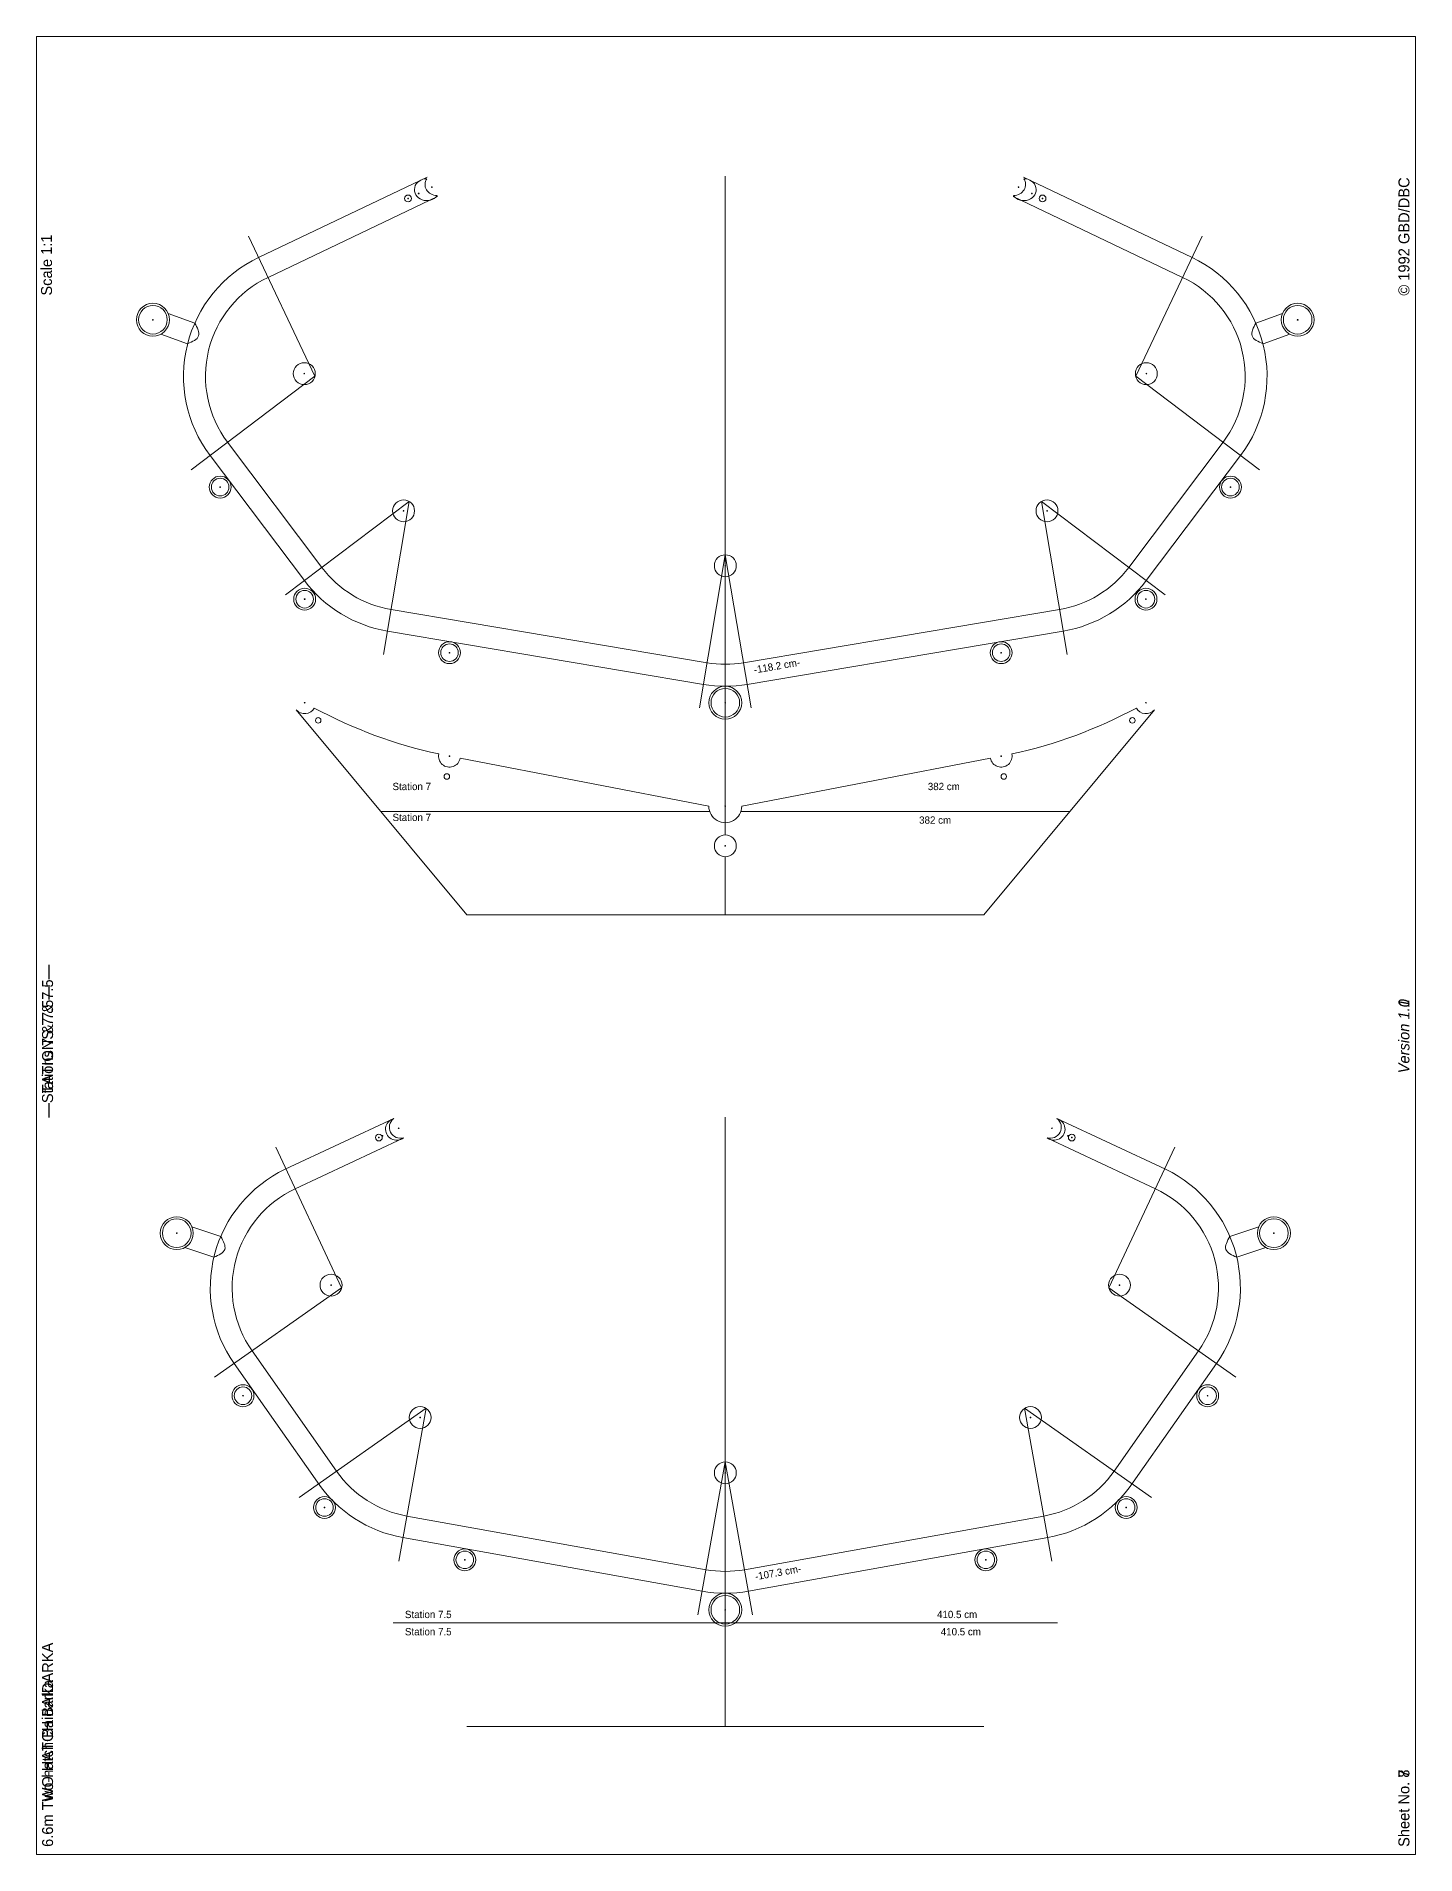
# Model space of a CAD drawing. Header units: centimetres. Extents: x -40 to 40, y -14 to 91.
import ezdxf

# ---------------------------------------------------------------- set-up
doc = ezdxf.new("R2010")
doc.units = ezdxf.units.CM
for name, color, linetype in [('Centers', 7, 'Continuous'), ('Layer1', 7, 'Continuous'), ('Plan', 7, 'Continuous'), ('Station 7', 7, 'Continuous'), ('Station 7.5', 7, 'Continuous'), ('Text', 7, 'Continuous')]:
    doc.layers.add(name, color=color, linetype=linetype)

msp = doc.modelspace()

# ---------------------------------------------------------------- linework, layer by layer
at = {"layer": 'Centers', "color": 7, "lineweight": 9}
for p, q in [((-0.0396875933645082, 44.75266351460731), (-0.0396875933645082, 82.94290625000001)), ((-0.0396875933645082, -6.933406249999988), (-0.0396875933645082, 28.38194900648608))]:
    msp.add_line(p, q, dxfattribs=at)
for centre, radius in [((-18.44113940132948, 81.64874684550557), 0.0199999999999996), ((-17.82764134008381, 81.9404991220588), 0.0199999999999996), ((-33.23968714716414, 74.6176632450751), 0.0200000000000031), ((-24.46286897345662, 71.49499251839963), 0.0199999999999996), ((-29.33968714716414, 64.9176632450751), 0.0200000000000031), ((-18.70166540952827, 63.53940702310749), 0.0199999999999996), ((-0.0396871893992079, 60.35766324507517), 0.02), ((-24.43968714716414, 58.4176632450751), 0.0199999999999996), ((-16.03968714716414, 55.3176632450751), 0.0199999999999996), ((-24.43968714716414, 52.4176632450751), 0.0199999999999996), ((-0.03968714716414, 52.41766324507511), 0.02), ((-16.03968714716414, 49.3176632450751), 0.0199999999999996), ((-0.03968714716414, 46.41766324507511), 0.02), ((-0.0396875933645095, 44.11766351460731), 0.02), ((-18.98780094143594, 27.74694900648608), 0.0199999999999996), ((-20.13741944003574, 27.20933697763011), 0.0199999999999996), ((-19.91720323133281, 27.31228650883898), 0.0199999999999996), ((-31.86086527612655, 21.66407902801905), 0.8300000000000018), ((-31.86086527612655, 21.66407902801905), 0.0199999999999996), ((-22.90954299590144, 18.65328199254176), 0.0199999999999996), ((-28.01787330873983, 12.24163947148094), 0.509999999999998), ((-28.01787330873983, 12.24163947148094), 0.0199999999999996), ((-17.74176928071465, 10.98013389858521), 0.0199999999999996), ((-0.0396874857465568, 7.771713126369885), 0.02), ((-23.2916937255897, 5.763333498906244), 0.5100000000000016), ((-23.2916937255897, 5.763333498906244), 0.0199999999999996), ((-15.15263748648722, 2.726271868097755), 0.5099999999999998), ((-15.15263748648722, 2.726271868097755), 0.0199999999999996), ((-0.0396875933645082, -0.1682868736302077), 0.83), ((-0.0396875933645082, -0.1682868736302077), 0.02)]:
    msp.add_circle(centre, radius, dxfattribs=at)
at = {"layer": 'Centers', "color": 7, "lineweight": 9, "extrusion": (0, 0, -1)}
for centre, radius in [((-17.74826615335479, 81.9404991220588), 0.0199999999999996), ((-18.36176421460047, 81.64874684550558), 0.0199999999999996), ((-33.16031196043512, 74.6176632450751), 0.0200000000000031), ((-24.38349378672761, 71.49499251839964), 0.0199999999999996), ((-29.26031196043512, 64.91766324507512), 0.0199999999999996), ((-18.62229022279925, 63.53940702310749), 0.0199999999999996), ((-24.36031196043512, 58.41766324507511), 0.0199999999999996), ((-15.96031196043512, 55.31766324507511), 0.0199999999999996), ((-24.36031196043512, 52.41766324507511), 0.0199999999999996), ((-15.96031196043512, 49.31766324507511), 0.0199999999999996), ((-18.90842575470693, 27.74694900648608), 0.0199999999999996), ((-19.83782804460379, 27.31228650883898), 0.0199999999999996), ((-20.05804425330672, 27.20933697763011), 0.0199999999999996), ((-31.78149008939754, 21.66407902801905), 0.8299999999999983), ((-31.78149008939754, 21.66407902801905), 0.8299999999999983), ((-31.78149008939754, 21.66407902801905), 0.0199999999999996), ((-22.83016780917242, 18.65328199254176), 0.0199999999999996), ((-27.93849812201082, 12.24163947148094), 0.5100000000000016), ((-27.93849812201082, 12.24163947148094), 0.5100000000000016), ((-27.93849812201082, 12.24163947148094), 0.0200000000000031), ((-17.66239409398563, 10.98013389858521), 0.0199999999999996), ((-23.21231853886068, 5.763333498906244), 0.5100000000000016), ((-23.21231853886068, 5.763333498906244), 0.5100000000000016), ((-23.21231853886068, 5.763333498906244), 0.0199999999999996), ((-15.07326229975821, 2.726271868097755), 0.509999999999998), ((-15.07326229975821, 2.726271868097755), 0.509999999999998), ((-15.07326229975821, 2.726271868097755), 0.0199999999999996)]:
    msp.add_circle(centre, radius, dxfattribs=at)
at = {"layer": 'Layer1', "color": 7, "lineweight": 9}
for p, q in [((-40.005, 91.04709375), (40.005, 91.04709375)), ((-40.005, -14.36290625000001), (-40.005, 91.04709375)), ((40.005, 91.04709375), (40.005, -14.36290625000001)), ((40.005, -14.36290625000001), (-40.005, -14.36290625000001))]:
    msp.add_line(p, q, dxfattribs=at)
for points, knots in [([(-30.81380795012831, 74.42856206489658), (-30.66873194905533, 74.15273472201709), (-30.37973628142474, 73.60327852997519), (-30.94692995308111, 73.35304901099359), (-31.22939205629406, 73.22843486286479)], [0, 0, 0, 0, 0.5020006087372534, 1, 1, 1, 1]), ([(30.73443276339929, 74.42856206489657), (30.58935676232631, 74.15273472201709), (30.30036109469572, 73.60327852997519), (30.86755476635209, 73.35304901099359), (31.15001686956504, 73.22843486286479)], [0, 0, 0, 0, 0.5020006087372534, 1, 1, 1, 1]), ([(-29.30704727233732, 21.47505414158413), (-29.15808984028452, 21.20191680442333), (-28.86092690553917, 20.65702091315647), (-29.42444112791581, 20.39822519672629), (-29.70548529203169, 20.26915476174395)], [0, 0, 0, 0, 0.5012651802636477, 1, 1, 1, 1]), ([(29.2276720856083, 21.47505414158413), (29.0787146535555, 21.20191680442333), (28.78155171881016, 20.65702091315646), (29.34506594118679, 20.39822519672629), (29.62611010530268, 20.26915476174394)], [0, 0, 0, 0, 0.5012651802636477, 1, 1, 1, 1])]:
    msp.add_open_spline(points, degree=3, knots=knots, dxfattribs=at)
at = {"layer": 'Plan', "color": 7, "lineweight": 9}
for centre, radius in [((-23.65375, 51.3920382450751), 0.1599999999999966), ((-16.1925, 48.1376632450751), 0.1600000000000001), ((-0.0396875933645095, 44.11766351460731), 0.6349999999999999)]:
    msp.add_circle(centre, radius, dxfattribs=at)
at = {"layer": 'Plan', "color": 7, "lineweight": 9, "extrusion": (0, 0, -1)}
for centre, radius in [((-23.57437481327099, 51.39203824507511), 0.1600000000000001), ((-16.11312481327098, 48.13766324507511), 0.1599999999999984)]:
    msp.add_circle(centre, radius, dxfattribs=at)
at = {"layer": 'Station 7', "color": 7, "lineweight": 9}
for p, q in [((-27.11348776460459, 78.22771215803711), (-17.32776678642226, 82.88136398425877)), ((27.03411257787557, 78.22771215803711), (17.24839159969325, 82.88136398425877)), ((-26.5661115952433, 77.07735500828682), (-16.73162196915238, 81.76144903143762)), ((26.48673640851429, 77.07735500828682), (16.65224678242336, 81.76144903143762)), ((-23.84371588553003, 71.34053867867202), (-27.70222948984804, 79.47145946080322)), ((23.76434069880102, 71.34053867867202), (27.62285430311903, 79.47145946080322)), ((-32.35479866294637, 74.97682528440941), (-30.8138079501283, 74.42856206489657)), ((32.27542347621736, 74.97682528440941), (30.73443276339929, 74.42856206489657)), ((-32.78050592398033, 73.78029976111164), (-31.22939205629406, 73.22843486286479)), ((32.70113073725131, 73.78029976111164), (31.15001686956504, 73.22843486286479)), ((-23.84371588553003, 71.34053867867202), (-31.03042637970854, 65.92286461382976)), ((23.76434069880102, 71.34053867867202), (30.95105119297953, 65.92286461382976)), ((-28.91433940086709, 67.51806864403332), (-23.44260631390763, 60.25964720214835)), ((28.83496421413808, 67.51806864403332), (23.36323112717862, 60.25964720214835)), ((-29.93088981691869, 66.75679241963564), (-24.45673101697504, 59.49515319522059)), ((29.85151463018967, 66.75679241963564), (24.37735583024602, 59.49515319522059)), ((-18.37198279857057, 64.08211723678706), (-25.55869329274908, 58.66444317194479)), ((-18.37198279857057, 64.08211723678706), (-19.86761976963242, 55.20726117875473)), ((18.29260761184155, 64.08211723678706), (25.47931810602007, 58.66444317194479)), ((18.29260761184155, 64.08211723678706), (19.78824458290341, 55.20726117875473)), ((-0.0396869240639558, 60.99266324507511), (-1.535323895125817, 52.11780718704279)), ((-0.0396882626650607, 60.99266324507511), (1.455948708396801, 52.11780718704279)), ((-19.42723777259754, 57.82041324028648), (-1.094942567391488, 54.73095936136854)), ((19.34786258586853, 57.82041324028648), (1.015567380662472, 54.73095936136854)), ((-19.63828876740294, 56.56807244098635), (-1.305992892896332, 53.47861844927441)), ((19.55891358067393, 56.56807244098635), (1.226617706167315, 53.47861844927441)), ((-15.03968759336451, 40.11766324507509), (-24.92798011014586, 52.01171376262374)), ((14.96031240663549, 40.11766324507509), (24.84860492341684, 52.01171376262374)), ((-0.9946871471641398, 46.41766324507511), (-15.41616484222934, 49.19747616070747)), ((0.9153119604351234, 46.41766324507511), (15.33678965550032, 49.19747616070747)), ((-20.02787540023195, 46.11766351460731), (-0.946343179912635, 46.11766351460731)), ((0.8669688855843596, 46.11766351460731), (19.94850021350293, 46.11766351460731)), ((-0.0396875933645082, 40.11766324507509), (-0.0396875933645082, 43.48266351460731)), ((-0.0396875933645082, 40.11766324507509), (-15.03968759336451, 40.11766324507509)), ((-0.0396875933645082, 40.11766324507509), (14.96031240663549, 40.11766324507509))]:
    msp.add_line(p, q, dxfattribs=at)
for centre, radius in [((-17.05505590101647, 82.30790625), 0.0199999999999996), ((-18.44113940132948, 81.64874684550557), 0.1999999999999993), ((-33.23968714716414, 74.6176632450751), 0.9550000000000054), ((-33.23968714716414, 74.6176632450751), 0.8300000000000054), ((-24.46286897345662, 71.49499251839963), 0.6350000000000016), ((-29.33968714716414, 64.9176632450751), 0.6350000000000016), ((-29.33968714716414, 64.9176632450751), 0.5100000000000016), ((29.26031285283586, 64.9176632450751), 0.6350000000000016), ((-18.70166540952827, 63.53940702310749), 0.634999999999998), ((-0.0396871893992079, 60.35766324507517), 0.635), ((-24.43968714716414, 58.4176632450751), 0.6350000000000016), ((-24.43968714716414, 58.4176632450751), 0.5100000000000016), ((-16.03968714716414, 55.3176632450751), 0.6349999999999998), ((-16.03968714716414, 55.3176632450751), 0.5099999999999998), ((-0.03968714716414, 52.41766324507511), 0.955), ((-0.03968714716414, 52.41766324507511), 0.8300000000000001)]:
    msp.add_circle(centre, radius, dxfattribs=at)
at = {"layer": 'Station 7', "color": 7, "lineweight": 9, "extrusion": (0, 0, -1)}
for centre, radius in [((-16.97568071428745, 82.30790625), 0.0199999999999996), ((-18.36176421460047, 81.64874684550558), 0.1999999999999993), ((-18.36176421460047, 81.64874684550557), 0.1999999999999993), ((-33.16031196043512, 74.6176632450751), 0.9549999999999983), ((-33.16031196043512, 74.6176632450751), 0.8300000000000054), ((-24.38349378672761, 71.49499251839963), 0.634999999999998), ((-24.38349378672761, 71.49499251839964), 0.634999999999998), ((-29.26031196043512, 64.91766324507512), 0.6350000000000016), ((-29.26031196043512, 64.9176632450751), 0.5100000000000016), ((-29.26031196043512, 64.91766324507512), 0.5100000000000016), ((-18.62229022279925, 63.53940702310749), 0.634999999999998), ((-18.62229022279925, 63.53940702310749), 0.634999999999998), ((-24.36031196043512, 58.41766324507511), 0.6350000000000016), ((-24.36031196043512, 58.4176632450751), 0.5100000000000016), ((-15.96031196043512, 55.31766324507511), 0.6349999999999998), ((-15.96031196043512, 55.3176632450751), 0.509999999999998)]:
    msp.add_circle(centre, radius, dxfattribs=at)
at = {"layer": 'Station 7', "color": 7, "lineweight": 9}
for centre, radius, start, end in [((-23.84614159851422, 71.34375646120209), 7.619999999999997, 115.3865923189182, 217.0106732336031), ((-23.84371588553003, 71.34053867867202), 6.350000000000015, 115.386592318918, 217.010673233603), ((-18.37198279857058, 64.08211723678706), 6.349999999999995, 217.0106732336031, 260.4341005128774), ((-18.37198279857057, 64.08211723678706), 7.620000000000008, 217.0106732336032, 260.4341005128774), ((-0.0396875933645085, 60.99266335786911), 6.349999999999993, 260.4341005128774, 279.5658994871226), ((-0.0396869240639558, 60.99266324507511), 7.620000000000013, 260.4341005128774, 279.5658895619596), ((-24.43968714716414, 52.4176632450751), 0.6350000000000031, 219.7389328648203, 331.0572305925564), ((10.74266793790336, 76.38644059645141), 27.56705491060378, 282.2300662835888, 298.2828580654576), ((24.36031285283586, 52.4176632450751), 0.635000000000003, 208.9427312520978, 320.1768306881805), ((-16.03968714716414, 49.3176632450751), 0.6350000000000006, 168.4298450583975, 349.0897564003837), ((-0.03968714716414, 46.41766324507511), 0.9549999999999997, 180, 1.03514553343e-05)]:
    msp.add_arc(centre, radius, start, end, dxfattribs=at)
at = {"layer": 'Station 7', "color": 7, "lineweight": 9, "extrusion": (0, 0, -1)}
for centre, radius, start, end in [((-23.7667664117852, 71.34375646120209), 7.620000000000009, 115.3865923189181, 217.0106732336031), ((-23.76676641178521, 71.34375646120209), 7.619999999999997, 115.3865923189182, 217.0106732336031), ((-23.76434069880101, 71.34053867867203), 6.350000000000001, 115.3865923189181, 217.010673233603), ((-23.76434069880102, 71.34053867867202), 6.350000000000016, 115.3865923189181, 217.010673233603), ((-18.29260761184156, 64.08211723678706), 6.349999999999991, 217.0106732336031, 260.4341005128774), ((-18.29260761184155, 64.08211723678706), 7.620000000000004, 217.0106732336032, 260.4341005128774), ((10.82204312463238, 76.38644059645141), 27.56705491060378, 282.2300662835888, 298.2828580654576), ((-15.96031196043512, 49.31766324507511), 0.6350000000000027, 168.4298450583982, 349.0897564003831)]:
    msp.add_arc(centre, radius, start, end, dxfattribs=at)
for centre, start_param, end_param in [((-17.36180493163931, 82.1620301117234), 3.712417653930217, 7.875013539697569), ((-16.74830687039363, 82.45378238827661), 4.733420886107774, 6.854010307519999)]:
    msp.add_ellipse(centre, major_axis=(-0.7113137718988023, 0), ratio=0.8927143337952139, start_param=start_param, end_param=end_param, dxfattribs=at)
at = {"layer": 'Station 7', "color": 7, "lineweight": 9}
for centre, start_param, end_param in [((17.28242974491029, 82.1620301117234), 3.712417653930217, 7.875013539697569), ((16.66893168366461, 82.45378238827661), 4.733420886107774, 6.854010307519999)]:
    msp.add_ellipse(centre, major_axis=(0.7113137718988023, 0), ratio=0.8927143337952139, start_param=start_param, end_param=end_param, dxfattribs=at)
at = {"layer": 'Station 7.5', "color": 7, "lineweight": 9}
for p, q in [((-25.57876091846412, 25.36651145158142), (-19.26945321806842, 28.31606849751388)), ((25.49938573173511, 25.36651145158142), (19.1900780313394, 28.31606849751388)), ((-22.29599610391629, 18.48962013087482), (-26.10749648051076, 26.64268481117905)), ((-24.98522136962461, 24.24206021086725), (-18.73160814814498, 27.16558047899346)), ((24.9058461828956, 24.24206021086725), (18.65223296141597, 27.16558047899346)), ((22.21662091718727, 18.48962013087482), (26.02812129378175, 26.64268481117905)), ((-30.98234305144058, 22.03854358005677), (-29.30704727233732, 21.47505414158413)), ((30.90296786471157, 22.03854358005677), (29.2276720856083, 21.47505414158413)), ((-31.38722136491119, 20.83481040726423), (-29.70548529203169, 20.26915476174394)), ((31.30784617818218, 20.83481040726423), (29.62611010530268, 20.26915476174394)), ((-22.29599610391629, 18.48962013087482), (-29.66179938581178, 13.31806892421308)), ((22.21662091718727, 18.48962013087482), (29.58242419908276, 13.31806892421308)), ((-22.59630854028086, 7.866510024491313), (-27.49297953058699, 14.84080344617459)), ((22.51693335355184, 7.866510024491313), (27.41360434385798, 14.84080344617459)), ((-23.69499546724659, 7.221193352308289), (-28.53252073347813, 14.11124594279201)), ((23.61562028051758, 7.221193352308289), (28.45314554674912, 14.11124594279201)), ((-17.40028824586271, 11.51549891641062), (-24.76552585358355, 6.343142248406258)), ((-17.40028824586271, 11.51549891641062), (-18.98533051902049, 2.65617386119097)), ((17.32091305913369, 11.51549891641062), (18.90595533229148, 2.65617386119097)), ((17.32091305913369, 11.51549891641062), (24.68615066685454, 6.343142248406258)), ((-0.0396871471641068, 8.406713126369795), (-1.62609445957416, -0.4523676295061725)), ((-0.0396880395649097, 8.406713126369795), (1.546719272845144, -0.4523676295061725)), ((-18.51862364139705, 5.264752827438579), (-1.158986086009379, 2.15613956184789)), ((18.43924845466804, 5.264752827438579), (1.079610899280367, 2.15613956184789)), ((-18.74344643382225, 4.014810561052127), (-1.382845338337953, 0.9060247530614748)), ((18.66407124709324, 4.014810561052127), (1.303470151608936, 0.9060247530614748)), ((-19.30752111324927, -0.9334059804677876), (19.22814592652026, -0.9334059804677876)), ((-0.0396875933645082, -6.933406249999988), (-15.03968759336451, -6.933406249999988)), ((-0.0396875933645082, -6.933406249999993), (14.96031240663549, -6.933406249999993))]:
    msp.add_line(p, q, dxfattribs=at)
for centre, radius in [((-31.86086527612655, 21.66407902801905), 0.9549999999999983), ((-22.90954299590144, 18.65328199254176), 0.634999999999998), ((-28.01787330873983, 12.24163947148094), 0.634999999999998), ((-17.74176928071465, 10.98013389858521), 0.6350000000000016), ((-0.0396874857465568, 7.771713126369885), 0.6349999999999999), ((-23.2916937255897, 5.763333498906244), 0.634999999999998), ((-15.15263748648722, 2.726271868097755), 0.6349999999999998), ((-0.0396871471641068, -0.1682868736302041), 0.9549999999999998)]:
    msp.add_circle(centre, radius, dxfattribs=at)
at = {"layer": 'Station 7.5', "color": 7, "lineweight": 9, "extrusion": (0, 0, -1)}
for centre, radius in [((-31.78149008939754, 21.66407902801905), 0.9549999999999983), ((-22.83016780917243, 18.65328199254176), 0.634999999999998), ((-27.93849812201082, 12.24163947148094), 0.6350000000000016), ((-17.66239409398563, 10.98013389858521), 0.6350000000000016), ((-23.21231853886068, 5.763333498906244), 0.634999999999998), ((-15.07326229975821, 2.726271868097755), 0.6349999999999998)]:
    msp.add_circle(centre, radius, dxfattribs=at)
at = {"layer": 'Station 7.5', "color": 7, "lineweight": 9}
for centre, radius, start, end in [((-22.29599610391629, 18.48962013087482), 7.620247966073221, 115.5180241884097, 215.0709098958452), ((-22.29599610391629, 18.48962013087482), 6.349999953041524, 115.0557580244417, 215.0728009652227), ((-17.40028824586271, 11.51549891641062), 6.349310736871816, 215.079066918581, 259.8564021855232), ((-17.40028824586271, 11.51549891641062), 7.619999952809883, 214.3021580873808, 259.8475740013614), ((-0.0396875933645068, 8.406713206271489), 6.349999999999998, 259.8475740013613, 280.1524259986387), ((-0.0396871471641068, 8.406713126369795), 7.62, 259.8475740013613, 280.1524193936244)]:
    msp.add_arc(centre, radius, start, end, dxfattribs=at)
at = {"layer": 'Station 7.5', "color": 7, "lineweight": 9, "extrusion": (0, 0, -1)}
for centre, radius, start, end in [((-22.21662091718727, 18.48962013087482), 7.620247966073221, 115.5180241884097, 215.0709098958452), ((-22.21662091718727, 18.48962013087482), 6.349999953041524, 115.0557580244417, 215.0728009652227), ((-17.32091305913369, 11.51549891641062), 6.349310736871816, 215.079066918581, 259.8564021855232), ((-17.32091305913369, 11.51549891641062), 7.619999952809883, 214.3021580873808, 259.8475740013614)]:
    msp.add_arc(centre, radius, start, end, dxfattribs=at)
at = {"layer": 'Text', "color": 7, "lineweight": 9}
msp.add_circle((-20.13741944003574, 27.20933697763011), 0.1999999999999993, dxfattribs=at)
at = {"layer": 'Text', "color": 7, "lineweight": 9, "extrusion": (0, 0, -1)}
msp.add_circle((-20.05804425330672, 27.20933697763011), 0.1999999999999993, dxfattribs=at)
at = {"layer": 'Text', "color": 7, "lineweight": 9}
for centre, start_param, end_param in [((-19.09682517180996, 27.69326857257326), 4.990893736176887, 8.510192961282776), ((-18.87877671106191, 27.8006294403989), 5.368600307692987, 8.132486389766676)]:
    msp.add_ellipse(centre, major_axis=(-0.6505004153085511, 0), ratio=0.9756758724552484, start_param=start_param, end_param=end_param, dxfattribs=at)
at = {"layer": 'Text', "color": 7, "lineweight": 9, "extrusion": (0, 0, -1)}
for centre, start_param, end_param in [((18.79940152433289, 27.80062944039889), 5.368600307692987, 8.132486389766676), ((19.01744998508094, 27.69326857257325), 4.990893736176887, 8.510192961282776)]:
    msp.add_ellipse(centre, major_axis=(0.6505004153085511, 0), ratio=0.9756758724552484, start_param=start_param, end_param=end_param, dxfattribs=at)

# ---------------------------------------------------------------- texts
at = {"layer": 'Layer1', "color": 7, "lineweight": 9, "char_height": 0.635, "attachment_point": 1, "rotation": 90}
for s, insert, width in [('{\\C7;\\l\\Fplotter|b0|i0|c00|p34;© 1992 GBD/DBC \\P}', (39.00811047619048, 76.01876041666667), 15.5575), ('{\\C7;\\l\\Fplotter|b0|i0|c00|p34;© 1992 GBD/DBC \\P}', (39.00811047619048, 76.01876041666664), 15.5575), ('{\\C7;\\l\\Fplotter|b0|i0|c00|p34;\\H1.00x;Scale 1:1 \\P}', (-39.73188952380952, 76.01876041666667), 15.5575), ('{\\C7;\\l\\Fplotter|b0|i0|c00|p34;Scale 1:1 \\P}', (-39.73188952380952, 76.01876041666664), 15.5575), ('{\\C7;\\l\\Fplotter|b0|i0|c00|p34;—STATIONS 7 & 7.5—\\P}', (-39.67141333333333, 28.35407291666662), 20.8915), ('{\\C7;\\l\\Fplotter|b0|i0|c00|p34;—Stations 7 & 7.5—\\P}', (-39.67141333333333, 28.3540729166666), 20.8915), ('{\\C7;\\l\\Fplotter|b0|i1|c01|p34;Version 1.0\\P}', (39.00811047619048, 30.93376041666664), 15.5575), ('{\\C7;\\l\\Fplotter|b0|i1|c01|p34;Version 1.1\\P}', (39.00811047619048, 30.93376041666667), 15.5575), ('{\\C7;\\l\\Fplotter|b0|i0|c00|p34;\\H1.00x; 6.6m TWO-HATCH BAIDARKA\\P}', (-39.67141333333333, -14.15123958333333), 15.5575), ('{\\C7;\\l\\Fplotter|b0|i0|c00|p34; 6.6m Two-hatch Baidarka\\P}', (-39.67141333333333, -14.15123958333334), 15.5575), ('{\\C7;\\l\\Fplotter|b0|i0|c00|p34; Sheet No. 8\\P}', (39.00811047619048, -14.15123958333334), 15.5575), ('{\\C7;\\l\\Fplotter|b0|i0|c00|p34;\\H1.00x; Sheet No. 7\\P}', (39.00811047619048, -14.15123958333333), 15.5575)]:
    msp.add_mtext(s, dxfattribs=dict(at, insert=insert, width=width))
at = {"layer": 'Station 7', "color": 7, "lineweight": 9, "char_height": 0.4233333459496498, "attachment_point": 1}
for s, insert, width in [('{\\C7;\\l\\Fplotter|b0|i0|c00|p34;   Station 7\\P}', (-19.81620873356528, 45.97986056957099), 6.749706670243545), ('{\\C7;\\l\\Fplotter|b0|i0|c00|p34;382 cm   \\P}', (11.20311979166667, 45.82471684551831), 8.96039944292807), ('{\\C7;\\l\\Fplotter|b0|i0|c00|p34;\\H1.00x;   Station 7.5\\P}', (-19.0958544465826, -0.227321399556786), 6.956996778286729)]:
    msp.add_mtext(s, dxfattribs=dict(at, insert=insert, width=width))
at = {"layer": 'Station 7.5', "color": 7, "lineweight": 9, "insert": (1.339600324982148, 1.905089711755572), "char_height": 0.4233333459496498, "width": 5.060370471320529, "attachment_point": 1, "rotation": 10.152425998638678}
msp.add_mtext('{\\C7;\\l\\Fplotter|b0|i0|c00|p34;  -107.3 cm-\\P}', dxfattribs=at)
at = {"layer": 'Station 7.5', "color": 7, "lineweight": 9, "char_height": 0.4233333459496498, "attachment_point": 1}
for s, insert, width in [('{\\C7;\\l\\Fplotter|b0|i0|c00|p34;   Station 7.5\\P}', (-19.0958544465826, -1.226352649556787), 7.160147168911729), ('{\\C7;\\l\\Fplotter|b0|i0|c00|p34;410.5 cm   \\P}', (12.45724479166667, -1.226352649556787), 6.887196191596269)]:
    msp.add_mtext(s, dxfattribs=dict(at, insert=insert, width=width))
at = {"layer": 'Text', "color": 7, "lineweight": 9, "insert": (1.272973277083482, 54.47726124707557), "char_height": 0.4233333459496498, "width": 6.324508547179403, "attachment_point": 1, "rotation": 9.565899487122614}
msp.add_mtext('{\\C7;\\l\\Fplotter|b0|i0|c00|p34;  -118.2 cm-\\P}', dxfattribs=at)
at = {"layer": 'Text', "color": 7, "lineweight": 9, "char_height": 0.4233333459496498, "attachment_point": 1}
for s, insert, width in [('{\\C7;\\l\\Fplotter|b0|i0|c00|p34;\\H1.00x;   Station 7\\P}', (-19.81620873356528, 47.77267860044321), 6.963275029618547), ('{\\C7;\\l\\Fplotter|b0|i0|c00|p34;\\H1.00x;382 cm   \\P}', (11.70615885416667, 47.77267860044321), 8.432208427303072), ('{\\C7;\\l\\Fplotter|b0|i0|c00|p34;\\H1.00x;410.5 cm   \\P}', (12.24194010416666, -0.227321399556786), 7.11326611347127)]:
    msp.add_mtext(s, dxfattribs=dict(at, insert=insert, width=width))

doc.saveas('drawing.dxf')
